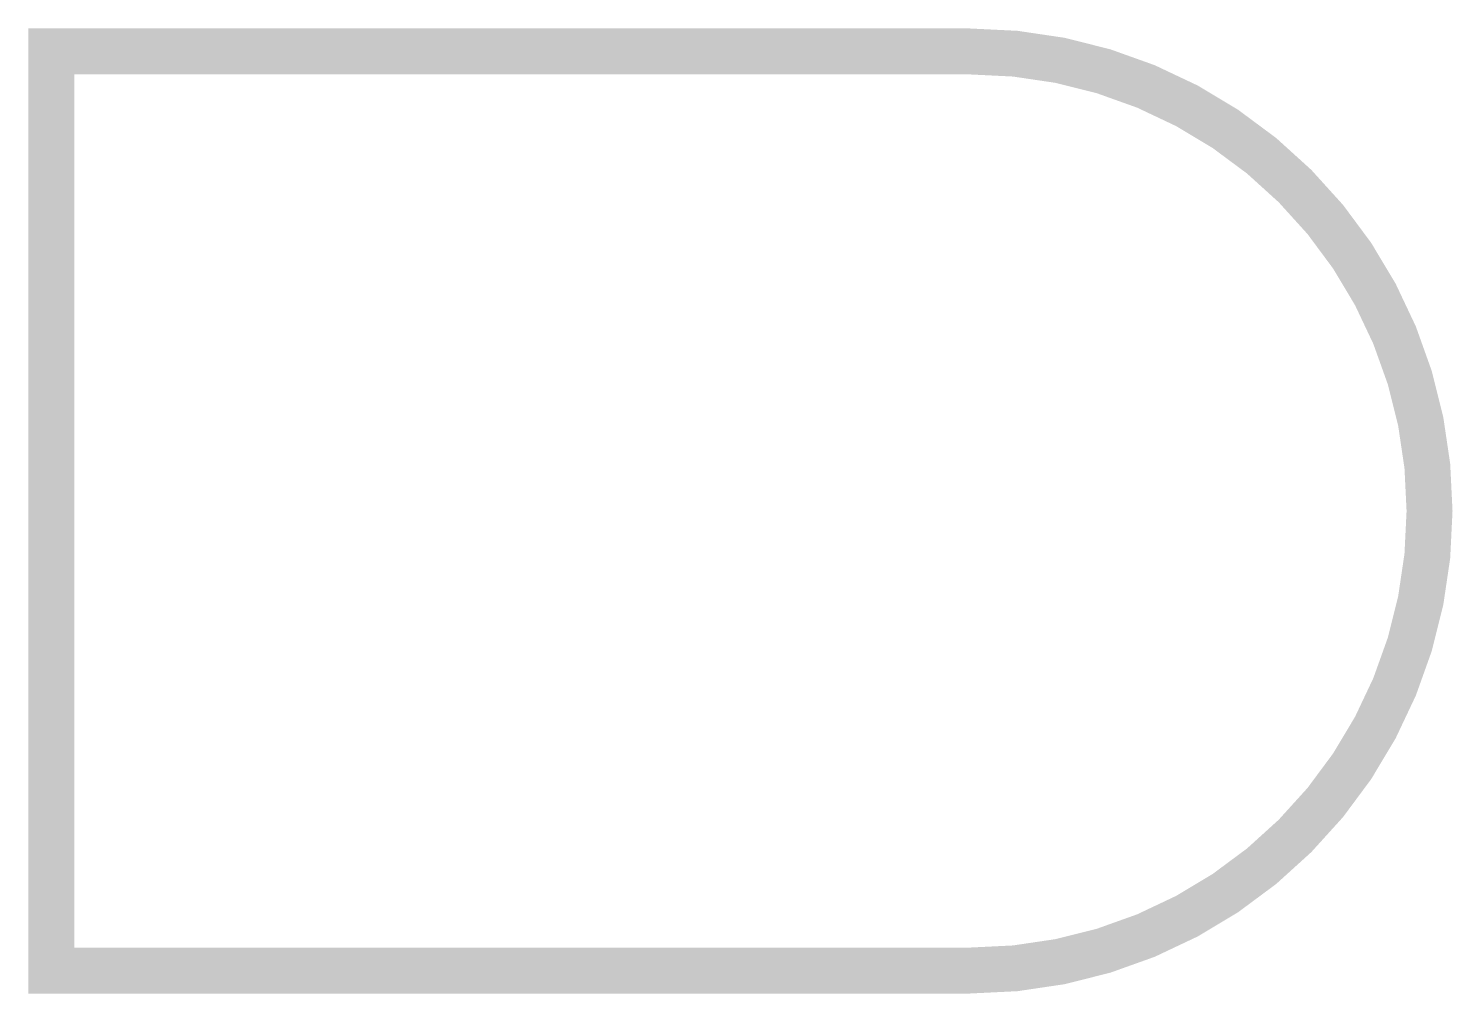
# Model space of a CAD drawing. Header units: metres. Extents: x -0.2 to 15.2, y -0.2 to 10.2.
import ezdxf

# ---------------------------------------------------------------- set-up
doc = ezdxf.new("R2010")
doc.units = ezdxf.units.M

msp = doc.modelspace()

# ---------------------------------------------------------------- linework, layer by layer
at = {"layer": 'PARSEL', "const_width": 0.5}
msp.add_lwpolyline([(0, 0), (10, 0, 1), (10, 10), (0, 10)], format="xyb", close=True, dxfattribs=at)

doc.saveas('drawing.dxf')
